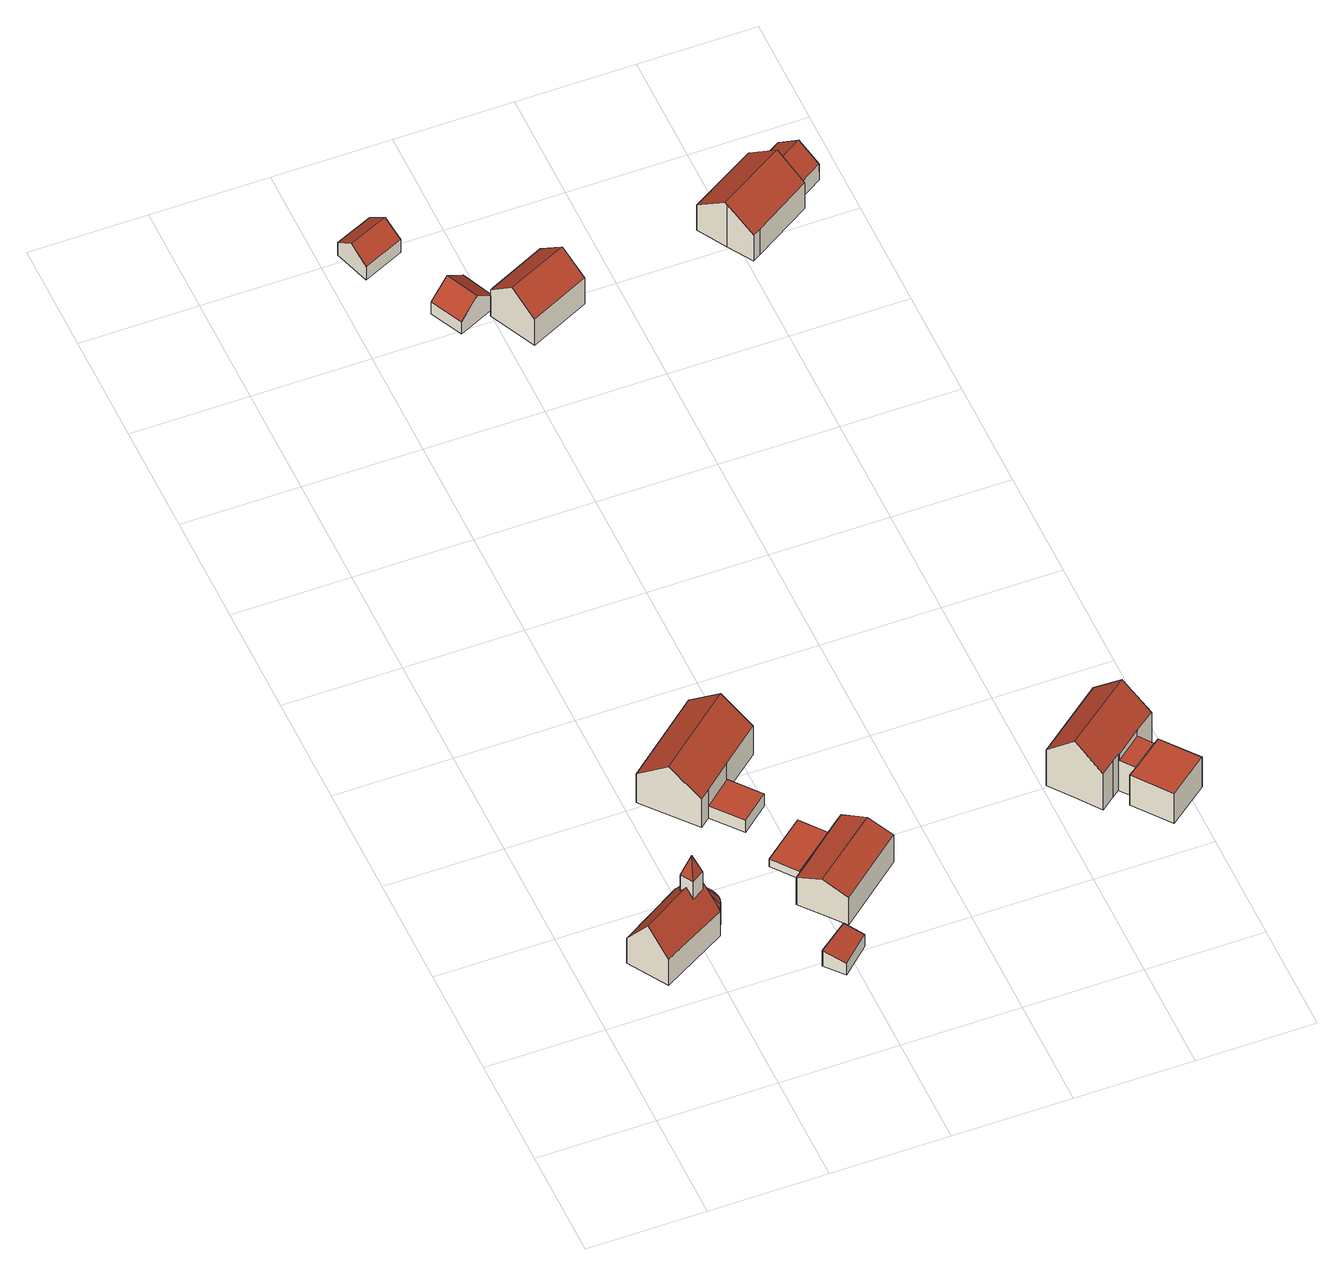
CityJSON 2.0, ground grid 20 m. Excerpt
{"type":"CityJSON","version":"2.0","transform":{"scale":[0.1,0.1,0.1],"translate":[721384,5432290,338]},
"CityObjects":{
"building1":{"type":"Building","attributes":{"name":"St. Michael","Gemeindeschluessel":"09375199","HoeheDach":"377.830","HoeheGrund":"360.630","Methode":"2000","NiedrigsteTraufeDesGebaeudes":"365.189","Geometrietyp2DReferenz":"3000","measuredHeight":17.2,"function":"31001_3041","roofType":"3100"},"address":[{"Country":"Germany","Locality":"Sinzing","ThoroughfareName":"St.-Michaels-Weg 4"}],"geometry":[{"type":"Solid","lod":"2","boundaries":[[[[0,1,2,3]],[[4,5,6,7]],[[8,9,10,11]],[[5,4,12,13]],[[14,15,16,17,18]],[[13,12,19,20]],[[21,22,3,2,23]],[[24,25,20,19]],[[26,27,28,29,30,31]],[[23,2,1,32,33,16]],[[25,24,34,35,36,37,38]],[[30,39,40,31]],[[41,42,43,44,8,11,29,28,45]],[[22,21,46,47]],[[48,17,42,41,49]],[[26,50,51,52,27]],[[53,54,55,33,32]],[[56,6,5,13,16]],[[43,42,17,16,57,37,36]],[[53,32,1,0]],[[41,45,58,49]],[[59,14,18,60]],[[56,61,62,7,6]],[[57,38,37]],[[31,44,43,36,35,50,26]],[[15,14,59,47,46]],[[10,39,30,29,11]],[[40,63,9]],[[61,56,16,33,55]],[[52,58,45,28,27]],[[63,40,39]],[[9,63,10]],[[48,60,18,17]],[[10,63,39]],[[40,9,8,44,31]],[[51,50,35,34]],[[20,25,38,57,16,13]],[[62,61,55,54]],[[15,46,21,23,16]],[[22,47,59,60,48,49,58,52,51,34,24,19,12,4,7,62,54,53,0,3]]]],"semantics":{"surfaces":[{"type":"WallSurface","Flaeche":"3.360","Z_MAX":"4.648","Z_MAX_ASL":"365.278","Z_MIN":"-0.000","Z_MIN_ASL":"360.630"},{"type":"WallSurface","Flaeche":"3.223","Z_MAX":"4.632","Z_MAX_ASL":"365.262","Z_MIN":"-0.000","Z_MIN_ASL":"360.630"},{"type":"WallSurface","Flaeche":"9.998","Z_MAX":"13.200","Z_MAX_ASL":"373.830","Z_MIN":"9.149","Z_MIN_ASL":"369.779"},{"type":"WallSurface","Flaeche":"3.248","Z_MAX":"4.740","Z_MAX_ASL":"365.370","Z_MIN":"-0.000","Z_MIN_ASL":"360.630"},{"type":"RoofSurface","Dachneigung":"35.927","Dachorientierung":"135.572","Flaeche":"4.645","Z_MAX":"9.109","Z_MAX_ASL":"369.739","Z_MIN":"4.573","Z_MIN_ASL":"365.203"},{"type":"WallSurface","Flaeche":"3.269","Z_MAX":"4.727","Z_MAX_ASL":"365.357","Z_MIN":"-0.000","Z_MIN_ASL":"360.630"},{"type":"WallSurface","Flaeche":"3.370","Z_MAX":"4.733","Z_MAX_ASL":"365.363","Z_MIN":"-0.000","Z_MIN_ASL":"360.630"},{"type":"WallSurface","Flaeche":"3.237","Z_MAX":"4.642","Z_MAX_ASL":"365.272","Z_MIN":"-0.000","Z_MIN_ASL":"360.630"},{"type":"RoofSurface","Dachneigung":"36.389","Dachorientierung":"330.995","Flaeche":"78.490","Z_MAX":"11.020","Z_MAX_ASL":"371.650","Z_MIN":"5.491","Z_MIN_ASL":"366.121"},{"type":"RoofSurface","Dachneigung":"35.756","Dachorientierung":"75.464","Flaeche":"4.777","Z_MAX":"9.109","Z_MAX_ASL":"369.739","Z_MIN":"4.559","Z_MIN_ASL":"365.189"},{"type":"WallSurface","Flaeche":"3.519","Z_MAX":"6.769","Z_MAX_ASL":"367.399","Z_MIN":"-0.000","Z_MIN_ASL":"360.630"},{"type":"WallSurface","Flaeche":"9.178","Z_MAX":"13.200","Z_MAX_ASL":"373.830","Z_MIN":"9.480","Z_MIN_ASL":"370.110"},{"type":"RoofSurface","Dachneigung":"36.383","Dachorientierung":"150.984","Flaeche":"80.828","Z_MAX":"11.020","Z_MAX_ASL":"371.650","Z_MIN":"5.360","Z_MIN_ASL":"365.990"},{"type":"WallSurface","Flaeche":"3.365","Z_MAX":"4.619","Z_MAX_ASL":"365.249","Z_MIN":"-0.000","Z_MIN_ASL":"360.630"},{"type":"WallSurface","Flaeche":"4.297","Z_MAX":"6.355","Z_MAX_ASL":"366.985","Z_MIN":"-0.000","Z_MIN_ASL":"360.630"},{"type":"WallSurface","Flaeche":"68.902","Z_MAX":"5.496","Z_MAX_ASL":"366.126","Z_MIN":"-0.000","Z_MIN_ASL":"360.630"},{"type":"WallSurface","Flaeche":"3.243","Z_MAX":"4.708","Z_MAX_ASL":"365.338","Z_MIN":"-0.000","Z_MIN_ASL":"360.630"},{"type":"RoofSurface","Dachneigung":"35.852","Dachorientierung":"16.722","Flaeche":"4.686","Z_MAX":"9.109","Z_MAX_ASL":"369.739","Z_MIN":"4.590","Z_MIN_ASL":"365.220"},{"type":"WallSurface","Flaeche":"12.337","Z_MAX":"11.020","Z_MAX_ASL":"371.650","Z_MIN":"4.700","Z_MIN_ASL":"365.330"},{"type":"WallSurface","Flaeche":"3.318","Z_MAX":"4.674","Z_MAX_ASL":"365.304","Z_MIN":"-0.000","Z_MIN_ASL":"360.630"},{"type":"WallSurface","Flaeche":"71.738","Z_MAX":"5.825","Z_MAX_ASL":"366.455","Z_MIN":"-0.000","Z_MIN_ASL":"360.630"},{"type":"WallSurface","Flaeche":"3.329","Z_MAX":"4.641","Z_MAX_ASL":"365.271","Z_MIN":"-0.000","Z_MIN_ASL":"360.630"},{"type":"WallSurface","Flaeche":"3.273","Z_MAX":"4.740","Z_MAX_ASL":"365.370","Z_MIN":"-0.000","Z_MIN_ASL":"360.630"},{"type":"RoofSurface","Dachneigung":"36.725","Dachorientierung":"330.985","Flaeche":"0.206","Z_MAX":"8.913","Z_MAX_ASL":"369.543","Z_MIN":"4.714","Z_MIN_ASL":"365.344"},{"type":"RoofSurface","Dachneigung":"36.385","Dachorientierung":"330.811","Flaeche":"4.471","Z_MAX":"11.020","Z_MAX_ASL":"371.650","Z_MIN":"5.496","Z_MIN_ASL":"366.126"},{"type":"WallSurface","Flaeche":"3.383","Z_MAX":"4.759","Z_MAX_ASL":"365.389","Z_MIN":"-0.000","Z_MIN_ASL":"360.630"},{"type":"WallSurface","Flaeche":"7.636","Z_MAX":"13.200","Z_MAX_ASL":"373.830","Z_MIN":"9.149","Z_MIN_ASL":"369.779"},{"type":"RoofSurface","Dachneigung":"17.146","Dachorientierung":"60.840","Flaeche":"5.255","Z_MAX":"17.200","Z_MAX_ASL":"377.830","Z_MIN":"13.200","Z_MIN_ASL":"373.830"},{"type":"RoofSurface","Dachneigung":"35.724","Dachorientierung":"46.242","Flaeche":"4.789","Z_MAX":"9.109","Z_MAX_ASL":"369.739","Z_MIN":"4.559","Z_MIN_ASL":"365.189"},{"type":"WallSurface","Flaeche":"65.872","Z_MAX":"11.020","Z_MAX_ASL":"371.650","Z_MIN":"-0.000","Z_MIN_ASL":"360.630"},{"type":"RoofSurface","Dachneigung":"17.425","Dachorientierung":"330.985","Flaeche":"5.174","Z_MAX":"17.200","Z_MAX_ASL":"377.830","Z_MIN":"13.200","Z_MIN_ASL":"373.830"},{"type":"RoofSurface","Dachneigung":"17.425","Dachorientierung":"150.985","Flaeche":"5.174","Z_MAX":"17.200","Z_MAX_ASL":"377.830","Z_MIN":"13.200","Z_MIN_ASL":"373.830"},{"type":"WallSurface","Flaeche":"3.367","Z_MAX":"4.712","Z_MAX_ASL":"365.342","Z_MIN":"-0.000","Z_MIN_ASL":"360.630"},{"type":"RoofSurface","Dachneigung":"17.146","Dachorientierung":"240.840","Flaeche":"5.255","Z_MAX":"17.200","Z_MAX_ASL":"377.830","Z_MIN":"13.200","Z_MIN_ASL":"373.830"},{"type":"WallSurface","Flaeche":"7.637","Z_MAX":"13.200","Z_MAX_ASL":"373.830","Z_MIN":"9.150","Z_MIN_ASL":"369.780"},{"type":"WallSurface","Flaeche":"5.675","Z_MAX":"6.753","Z_MAX_ASL":"367.383","Z_MIN":"-0.000","Z_MIN_ASL":"360.630"},{"type":"RoofSurface","Dachneigung":"35.893","Dachorientierung":"346.345","Flaeche":"4.652","Z_MAX":"9.109","Z_MAX_ASL":"369.739","Z_MIN":"4.579","Z_MIN_ASL":"365.209"},{"type":"WallSurface","Flaeche":"3.239","Z_MAX":"4.600","Z_MAX_ASL":"365.230","Z_MIN":"-0.000","Z_MIN_ASL":"360.630"},{"type":"RoofSurface","Dachneigung":"35.922","Dachorientierung":"105.115","Flaeche":"4.683","Z_MAX":"9.109","Z_MAX_ASL":"369.739","Z_MIN":"4.591","Z_MIN_ASL":"365.221"},{"type":"GroundSurface","Flaeche":"120.145","Z_MAX":"-0.000","Z_MAX_ASL":"360.630","Z_MIN":"-0.000","Z_MIN_ASL":"360.630"}],"values":[[0,1,2,3,4,5,6,7,8,9,10,11,12,13,14,15,16,17,18,19,20,21,22,23,24,25,26,27,28,29,30,31,32,33,34,35,36,37,38,39]]}}]},
"building2":{"type":"Building","attributes":{"Gemeindeschluessel":"09375199","HoeheDach":"361.338","HoeheGrund":"357.780","Methode":"1000","NiedrigsteTraufeDesGebaeudes":"360.381","Geometrietyp2DReferenz":"3000","measuredHeight":3.56,"function":"31001_2000","roofType":"2100"},"geometry":[{"type":"Solid","lod":"2","boundaries":[[[[64,65,66,67]],[[68,69,70,71]],[[65,68,71,66]],[[67,66,71,70]],[[69,64,67,70]],[[64,69,68,65]]]],"semantics":{"surfaces":[{"type":"WallSurface","Flaeche":"16.935","Z_MAX":"2.749","Z_MAX_ASL":"360.529","Z_MIN":"0.000","Z_MIN_ASL":"357.780"},{"type":"WallSurface","Flaeche":"22.879","Z_MAX":"3.558","Z_MAX_ASL":"361.338","Z_MIN":"0.000","Z_MIN_ASL":"357.780"},{"type":"WallSurface","Flaeche":"10.894","Z_MAX":"3.558","Z_MAX_ASL":"361.338","Z_MIN":"0.000","Z_MIN_ASL":"357.780"},{"type":"RoofSurface","Dachneigung":"76.803","Dachorientierung":"142.465","Flaeche":"24.693","Z_MAX":"3.558","Z_MAX_ASL":"361.338","Z_MIN":"2.601","Z_MIN_ASL":"360.381"},{"type":"WallSurface","Flaeche":"12.600","Z_MAX":"3.558","Z_MAX_ASL":"361.338","Z_MIN":"0.000","Z_MIN_ASL":"357.780"},{"type":"GroundSurface","Flaeche":"24.041","Z_MAX":"0.000","Z_MAX_ASL":"357.780","Z_MIN":"0.000","Z_MIN_ASL":"357.780"}],"values":[[0,1,2,3,4,5]]}}]},
"building3":{"type":"Building","attributes":{"Gemeindeschluessel":"09375199","HoeheDach":"363.860","HoeheGrund":"353.080","Methode":"2000","NiedrigsteTraufeDesGebaeudes":"359.441","Geometrietyp2DReferenz":"3000","measuredHeight":10.78,"function":"31001_1000","roofType":"3100"},"address":[{"Country":"Germany","Locality":"Sinzing","ThoroughfareName":"Prüfeninger Höhe 3"}],"geometry":[{"type":"Solid","lod":"2","boundaries":[[[[72,73,74,75]],[[76,77,78,79]],[[80,81,82,83]],[[84,79,78,85]],[[75,74,76,79,84]],[[83,82,73,72]],[[85,78,77,81,80]],[[74,73,82,81,77,76]],[[85,80,83,72,75,84]]]],"semantics":{"surfaces":[{"type":"WallSurface","Flaeche":"13.519","Z_MAX":"6.368","Z_MAX_ASL":"359.448","Z_MIN":"0.000","Z_MIN_ASL":"353.080"},{"type":"RoofSurface","Dachneigung":"51.768","Dachorientierung":"322.508","Flaeche":"120.133","Z_MAX":"10.780","Z_MAX_ASL":"363.860","Z_MIN":"6.389","Z_MIN_ASL":"359.469"},{"type":"WallSurface","Flaeche":"55.217","Z_MAX":"6.425","Z_MAX_ASL":"359.505","Z_MIN":"0.000","Z_MIN_ASL":"353.080"},{"type":"WallSurface","Flaeche":"108.230","Z_MAX":"6.389","Z_MAX_ASL":"359.469","Z_MIN":"0.000","Z_MIN_ASL":"353.080"},{"type":"WallSurface","Flaeche":"95.919","Z_MAX":"10.780","Z_MAX_ASL":"363.860","Z_MIN":"0.000","Z_MIN_ASL":"353.080"},{"type":"WallSurface","Flaeche":"39.375","Z_MAX":"6.390","Z_MAX_ASL":"359.470","Z_MIN":"0.000","Z_MIN_ASL":"353.080"},{"type":"WallSurface","Flaeche":"95.393","Z_MAX":"10.780","Z_MAX_ASL":"363.860","Z_MIN":"0.000","Z_MIN_ASL":"353.080"},{"type":"RoofSurface","Dachneigung":"51.768","Dachorientierung":"142.508","Flaeche":"119.980","Z_MAX":"10.780","Z_MAX_ASL":"363.860","Z_MIN":"6.361","Z_MIN_ASL":"359.441"},{"type":"GroundSurface","Flaeche":"188.611","Z_MAX":"0.000","Z_MAX_ASL":"353.080","Z_MIN":"0.000","Z_MIN_ASL":"353.080"}],"values":[[0,1,2,3,4,5,6,7,8]]}}]},
"building4":{"type":"Building","attributes":{"Gemeindeschluessel":"09375199","HoeheDach":"355.944","HoeheGrund":"353.210","Methode":"1000","NiedrigsteTraufeDesGebaeudes":"355.944","Geometrietyp2DReferenz":"3000","measuredHeight":2.73,"function":"31001_2000","roofType":"1000"},"geometry":[{"type":"Solid","lod":"2","boundaries":[[[[86,87,88,89]],[[90,91,88,87]],[[89,88,91,92]],[[92,91,90,93]],[[86,89,92,93]],[[93,90,87,86]]]],"semantics":{"surfaces":[{"type":"WallSurface","Flaeche":"16.877","Z_MAX":"2.734","Z_MAX_ASL":"355.944","Z_MIN":"0.000","Z_MIN_ASL":"353.210"},{"type":"RoofSurface","Dachneigung":"90.000","Dachorientierung":"-1.000","Flaeche":"39.490","Z_MAX":"2.734","Z_MAX_ASL":"355.944","Z_MIN":"2.734","Z_MIN_ASL":"355.944"},{"type":"WallSurface","Flaeche":"17.494","Z_MAX":"2.734","Z_MAX_ASL":"355.944","Z_MIN":"0.000","Z_MIN_ASL":"353.210"},{"type":"WallSurface","Flaeche":"16.856","Z_MAX":"2.734","Z_MAX_ASL":"355.944","Z_MIN":"0.000","Z_MIN_ASL":"353.210"},{"type":"GroundSurface","Flaeche":"39.490","Z_MAX":"0.000","Z_MAX_ASL":"353.210","Z_MIN":"0.000","Z_MIN_ASL":"353.210"},{"type":"WallSurface","Flaeche":"17.511","Z_MAX":"2.734","Z_MAX_ASL":"355.944","Z_MIN":"0.000","Z_MIN_ASL":"353.210"}],"values":[[0,1,2,3,4,5]]}}]},
"building5":{"type":"Building","attributes":{"Gemeindeschluessel":"09375199","HoeheDach":"356.529","HoeheGrund":"354.827","Methode":"1000","NiedrigsteTraufeDesGebaeudes":"356.529","Geometrietyp2DReferenz":"3000","measuredHeight":1.7,"function":"31001_2463","roofType":"1000","storeysAboveGround":1},"geometry":[{"type":"Solid","lod":"2","boundaries":[[[[94,95,96,97]],[[98,97,96,99]],[[100,94,97,98]],[[98,99,101,100]],[[99,96,95,101]],[[101,95,94,100]]]],"semantics":{"surfaces":[{"type":"RoofSurface","Dachneigung":"90.000","Dachorientierung":"-1.000","Flaeche":"47.219","Z_MAX":"1.702","Z_MAX_ASL":"356.529","Z_MIN":"1.702","Z_MIN_ASL":"356.529"},{"type":"WallSurface","Flaeche":"15.348","Z_MAX":"1.702","Z_MAX_ASL":"356.529","Z_MIN":"0.000","Z_MIN_ASL":"354.827"},{"type":"WallSurface","Flaeche":"8.929","Z_MAX":"1.702","Z_MAX_ASL":"356.529","Z_MIN":"0.000","Z_MIN_ASL":"354.827"},{"type":"GroundSurface","Flaeche":"47.219","Z_MAX":"0.000","Z_MAX_ASL":"354.827","Z_MIN":"0.000","Z_MIN_ASL":"354.827"},{"type":"WallSurface","Flaeche":"8.923","Z_MAX":"1.702","Z_MAX_ASL":"356.529","Z_MIN":"0.000","Z_MIN_ASL":"354.827"},{"type":"WallSurface","Flaeche":"15.314","Z_MAX":"1.702","Z_MAX_ASL":"356.529","Z_MIN":"0.000","Z_MIN_ASL":"354.827"}],"values":[[0,1,2,3,4,5]]}}]},
"building6":{"type":"Building","attributes":{"Gemeindeschluessel":"09375199","HoeheDach":"356.500","HoeheGrund":"354.830","Methode":"2000","NiedrigsteTraufeDesGebaeudes":"356.500","Geometrietyp2DReferenz":"3000","measuredHeight":1.67,"function":"51009_1610","roofType":"1000"},"geometry":[{"type":"Solid","lod":"2","boundaries":[[[[102,103,104,105]],[[106,107,94,100]],[[105,104,107,106]],[[100,101,102,105,106]],[[107,104,103,95,94]],[[101,95,103,102]],[[100,94,95,101]]]],"semantics":{"surfaces":[{"type":"WallSurface","Flaeche":"10.026","Z_MAX":"1.670","Z_MAX_ASL":"356.500","Z_MIN":"0.000","Z_MIN_ASL":"354.830"},{"type":"WallSurface","Flaeche":"2.506","Z_MAX":"1.670","Z_MAX_ASL":"356.500","Z_MIN":"0.000","Z_MIN_ASL":"354.830"},{"type":"WallSurface","Flaeche":"5.029","Z_MAX":"1.670","Z_MAX_ASL":"356.500","Z_MIN":"0.000","Z_MIN_ASL":"354.830"},{"type":"GroundSurface","Flaeche":"13.501","Z_MAX":"0.000","Z_MAX_ASL":"354.830","Z_MIN":"0.000","Z_MIN_ASL":"354.830"},{"type":"RoofSurface","Dachneigung":"90.000","Dachorientierung":"-1.000","Flaeche":"13.501","Z_MAX":"1.670","Z_MAX_ASL":"356.500","Z_MIN":"1.670","Z_MIN_ASL":"356.500"},{"type":"WallSurface","Flaeche":"2.515","Z_MAX":"1.670","Z_MAX_ASL":"356.500","Z_MIN":"0.000","Z_MIN_ASL":"354.830"},{"type":"WallSurface","Flaeche":"15.019","Z_MAX":"1.670","Z_MAX_ASL":"356.500","Z_MIN":"0.000","Z_MIN_ASL":"354.830"}],"values":[[0,1,2,3,4,5,6]]}}]},
"building7":{"type":"Building","attributes":{"Gemeindeschluessel":"09375199","HoeheDach":"361.569","HoeheGrund":"353.660","Methode":"1000","NiedrigsteTraufeDesGebaeudes":"359.775","Geometrietyp2DReferenz":"3000","measuredHeight":7.91,"function":"31001_1000","roofType":"3100","storeysAboveGround":2},"address":[{"Country":"Germany","Locality":"Sinzing","ThoroughfareName":"Prüfeninger Höhe 1"}],"geometry":[{"type":"Solid","lod":"2","boundaries":[[[[108,109,110,111]],[[111,110,112,113]],[[114,115,109,108]],[[116,117,112,110,109,115,118]],[[119,118,115,114]],[[120,121,122,116,118,119]],[[122,123,117,116]],[[124,123,122,121]],[[117,123,124,125,113,112]],[[121,120,119,114,108,111,113,125,124]]]],"semantics":{"surfaces":[{"type":"WallSurface","Flaeche":"36.683","Z_MAX":"6.117","Z_MAX_ASL":"359.777","Z_MIN":"0.000","Z_MIN_ASL":"353.660"},{"type":"WallSurface","Flaeche":"9.181","Z_MAX":"6.117","Z_MAX_ASL":"359.777","Z_MIN":"0.000","Z_MIN_ASL":"353.660"},{"type":"WallSurface","Flaeche":"18.436","Z_MAX":"6.118","Z_MAX_ASL":"359.778","Z_MIN":"0.000","Z_MIN_ASL":"353.660"},{"type":"RoofSurface","Dachneigung":"68.243","Dachorientierung":"320.629","Flaeche":"70.102","Z_MAX":"7.909","Z_MAX_ASL":"361.569","Z_MIN":"6.115","Z_MIN_ASL":"359.775"},{"type":"WallSurface","Flaeche":"24.382","Z_MAX":"6.118","Z_MAX_ASL":"359.778","Z_MIN":"0.000","Z_MIN_ASL":"353.660"},{"type":"WallSurface","Flaeche":"62.972","Z_MAX":"7.909","Z_MAX_ASL":"361.569","Z_MIN":"0.000","Z_MIN_ASL":"353.660"},{"type":"RoofSurface","Dachneigung":"68.243","Dachorientierung":"140.630","Flaeche":"70.094","Z_MAX":"7.909","Z_MAX_ASL":"361.569","Z_MIN":"6.117","Z_MIN_ASL":"359.777"},{"type":"WallSurface","Flaeche":"88.692","Z_MAX":"6.117","Z_MAX_ASL":"359.777","Z_MIN":"0.000","Z_MIN_ASL":"353.660"},{"type":"WallSurface","Flaeche":"62.976","Z_MAX":"7.909","Z_MAX_ASL":"361.569","Z_MIN":"0.000","Z_MIN_ASL":"353.660"},{"type":"GroundSurface","Flaeche":"130.209","Z_MAX":"0.000","Z_MAX_ASL":"353.660","Z_MIN":"0.000","Z_MIN_ASL":"353.660"}],"values":[[0,1,2,3,4,5,6,7,8,9]]}}]},
"building8":{"type":"Building","attributes":{"Gemeindeschluessel":"09375199","HoeheDach":"348.270","HoeheGrund":"342.850","Methode":"1000","NiedrigsteTraufeDesGebaeudes":"345.774","Geometrietyp2DReferenz":"3000","measuredHeight":5.42,"function":"31001_2000","roofType":"3100"},"geometry":[{"type":"Solid","lod":"2","boundaries":[[[[126,127,128,129,130]],[[131,126,130,132]],[[133,134,131,132,135]],[[131,134,127,126]],[[132,130,129,135]],[[134,133,128,127]],[[133,135,129,128]]]],"semantics":{"surfaces":[{"type":"WallSurface","Flaeche":"27.087","Z_MAX":"5.420","Z_MAX_ASL":"348.270","Z_MIN":"0.000","Z_MIN_ASL":"342.850"},{"type":"RoofSurface","Dachneigung":"52.452","Dachorientierung":"155.828","Flaeche":"30.780","Z_MAX":"5.420","Z_MAX_ASL":"348.270","Z_MIN":"2.927","Z_MIN_ASL":"345.777"},{"type":"WallSurface","Flaeche":"27.257","Z_MAX":"5.420","Z_MAX_ASL":"348.270","Z_MIN":"0.000","Z_MIN_ASL":"342.850"},{"type":"WallSurface","Flaeche":"22.596","Z_MAX":"2.927","Z_MAX_ASL":"345.777","Z_MIN":"0.000","Z_MIN_ASL":"342.850"},{"type":"RoofSurface","Dachneigung":"52.458","Dachorientierung":"335.828","Flaeche":"29.161","Z_MAX":"5.420","Z_MAX_ASL":"348.270","Z_MIN":"2.924","Z_MIN_ASL":"345.774"},{"type":"GroundSurface","Flaeche":"47.526","Z_MAX":"0.000","Z_MAX_ASL":"342.850","Z_MIN":"0.000","Z_MIN_ASL":"342.850"},{"type":"WallSurface","Flaeche":"20.323","Z_MAX":"2.934","Z_MAX_ASL":"345.784","Z_MIN":"0.000","Z_MIN_ASL":"342.850"}],"values":[[0,1,2,3,4,5,6]]}}]},
"building9":{"type":"Building","attributes":{"Gemeindeschluessel":"09375199","HoeheDach":"348.340","HoeheGrund":"342.690","Methode":"2000","NiedrigsteTraufeDesGebaeudes":"345.436","Geometrietyp2DReferenz":"3000","measuredHeight":5.65,"function":"31001_2000","roofType":"3100"},"geometry":[{"type":"Solid","lod":"2","boundaries":[[[[136,137,138,139]],[[140,141,137,136]],[[142,143,144,145]],[[143,138,137,141,144]],[[146,142,145,147]],[[147,145,144,141,140]],[[147,140,136,139,146]],[[139,138,143,142,146]]]],"semantics":{"surfaces":[{"type":"WallSurface","Flaeche":"2.175","Z_MAX":"3.320","Z_MAX_ASL":"346.010","Z_MIN":"0.000","Z_MIN_ASL":"342.690"},{"type":"WallSurface","Flaeche":"17.229","Z_MAX":"2.750","Z_MAX_ASL":"345.440","Z_MIN":"0.000","Z_MIN_ASL":"342.690"},{"type":"RoofSurface","Dachneigung":"51.529","Dachorientierung":"244.613","Flaeche":"28.925","Z_MAX":"5.650","Z_MAX_ASL":"348.340","Z_MIN":"2.746","Z_MIN_ASL":"345.436"},{"type":"RoofSurface","Dachneigung":"51.527","Dachorientierung":"64.607","Flaeche":"29.111","Z_MAX":"5.650","Z_MAX_ASL":"348.340","Z_MIN":"2.750","Z_MIN_ASL":"345.440"},{"type":"WallSurface","Flaeche":"17.061","Z_MAX":"2.761","Z_MAX_ASL":"345.451","Z_MIN":"0.000","Z_MIN_ASL":"342.690"},{"type":"WallSurface","Flaeche":"30.670","Z_MAX":"5.650","Z_MAX_ASL":"348.340","Z_MIN":"0.000","Z_MIN_ASL":"342.690"},{"type":"GroundSurface","Flaeche":"45.437","Z_MAX":"0.000","Z_MAX_ASL":"342.690","Z_MIN":"0.000","Z_MIN_ASL":"342.690"},{"type":"WallSurface","Flaeche":"28.444","Z_MAX":"5.650","Z_MAX_ASL":"348.340","Z_MIN":"0.000","Z_MIN_ASL":"342.690"}],"values":[[0,1,2,3,4,5,6,7]]}}]},
"building10":{"type":"Building","attributes":{"Gemeindeschluessel":"09375199","HoeheDach":"351.113","HoeheGrund":"341.350","Methode":"1000","NiedrigsteTraufeDesGebaeudes":"347.333","Geometrietyp2DReferenz":"3000","measuredHeight":9.76,"function":"31001_1000","roofType":"3100"},"address":[{"Country":"Germany","Locality":"Sinzing","ThoroughfareName":"Akazienweg 5"}],"geometry":[{"type":"Solid","lod":"2","boundaries":[[[[148,149,150,151,152]],[[152,151,153,154]],[[155,156,149,148]],[[148,152,154,157,155]],[[153,151,150,158]],[[158,150,149,156,159]],[[154,153,158,159,157]],[[157,159,156,155]]]],"semantics":{"surfaces":[{"type":"WallSurface","Flaeche":"70.854","Z_MAX":"9.763","Z_MAX_ASL":"351.113","Z_MIN":"-0.000","Z_MIN_ASL":"341.350"},{"type":"WallSurface","Flaeche":"67.482","Z_MAX":"5.993","Z_MAX_ASL":"347.343","Z_MIN":"-0.000","Z_MIN_ASL":"341.350"},{"type":"WallSurface","Flaeche":"63.350","Z_MAX":"5.989","Z_MAX_ASL":"347.339","Z_MIN":"-0.000","Z_MIN_ASL":"341.350"},{"type":"GroundSurface","Flaeche":"101.555","Z_MAX":"-0.000","Z_MAX_ASL":"341.350","Z_MIN":"-0.000","Z_MIN_ASL":"341.350"},{"type":"RoofSurface","Dachneigung":"50.001","Dachorientierung":"156.749","Flaeche":"66.241","Z_MAX":"9.763","Z_MAX_ASL":"351.113","Z_MIN":"5.983","Z_MIN_ASL":"347.333"},{"type":"RoofSurface","Dachneigung":"50.001","Dachorientierung":"336.748","Flaeche":"66.328","Z_MAX":"9.763","Z_MAX_ASL":"351.113","Z_MIN":"5.986","Z_MIN_ASL":"347.336"},{"type":"WallSurface","Flaeche":"70.925","Z_MAX":"9.763","Z_MAX_ASL":"351.113","Z_MIN":"-0.000","Z_MIN_ASL":"341.350"},{"type":"WallSurface","Flaeche":"4.293","Z_MAX":"5.989","Z_MAX_ASL":"347.339","Z_MIN":"-0.000","Z_MIN_ASL":"341.350"}],"values":[[0,1,2,3,4,5,6,7]]}}]},
"building11":{"type":"Building","attributes":{"Gemeindeschluessel":"09375199","HoeheDach":"361.080","HoeheGrund":"348.506","Methode":"2000","NiedrigsteTraufeDesGebaeudes":"355.340","Geometrietyp2DReferenz":"3000","measuredHeight":12.57,"function":"31001_1000","roofType":"3100","storeysAboveGround":3},"address":[{"Country":"Germany","Locality":"Sinzing","ThoroughfareName":"Prüfeninger Höhe 2"}],"geometry":[{"type":"Solid","lod":"2","boundaries":[[[[160,161,162,163]],[[164,165,166,167]],[[168,167,166,169,170,171]],[[168,171,161,160]],[[172,173,174,175,176]],[[177,163,162,178,179,180]],[[180,179,181,182]],[[176,183,184,178,162,161,171,170,172]],[[176,175,185,183]],[[173,172,170,169]],[[178,184,181,179]],[[166,165,173,169]],[[185,182,181,184,183]],[[174,173,165,164]],[[174,164,167,168,160,163,177,180,182,185,175]]]],"semantics":{"surfaces":[{"type":"WallSurface","Flaeche":"23.122","Z_MAX":"8.125","Z_MAX_ASL":"356.631","Z_MIN":"0.000","Z_MIN_ASL":"348.506"},{"type":"WallSurface","Flaeche":"39.481","Z_MAX":"6.834","Z_MAX_ASL":"355.340","Z_MIN":"0.000","Z_MIN_ASL":"348.506"},{"type":"WallSurface","Flaeche":"20.584","Z_MAX":"8.071","Z_MAX_ASL":"356.577","Z_MIN":"0.000","Z_MIN_ASL":"348.506"},{"type":"WallSurface","Flaeche":"13.631","Z_MAX":"8.087","Z_MAX_ASL":"356.593","Z_MIN":"0.000","Z_MIN_ASL":"348.506"},{"type":"WallSurface","Flaeche":"33.578","Z_MAX":"8.000","Z_MAX_ASL":"356.506","Z_MIN":"0.000","Z_MIN_ASL":"348.506"},{"type":"WallSurface","Flaeche":"102.714","Z_MAX":"12.574","Z_MAX_ASL":"361.080","Z_MIN":"0.000","Z_MIN_ASL":"348.506"},{"type":"WallSurface","Flaeche":"116.824","Z_MAX":"8.039","Z_MAX_ASL":"356.545","Z_MIN":"0.000","Z_MIN_ASL":"348.506"},{"type":"RoofSurface","Dachneigung":"47.910","Dachorientierung":"142.035","Flaeche":"98.603","Z_MAX":"12.574","Z_MAX_ASL":"361.080","Z_MIN":"7.974","Z_MIN_ASL":"356.480"},{"type":"WallSurface","Flaeche":"51.839","Z_MAX":"12.539","Z_MAX_ASL":"361.045","Z_MIN":"0.000","Z_MIN_ASL":"348.506"},{"type":"WallSurface","Flaeche":"6.724","Z_MAX":"8.000","Z_MAX_ASL":"356.506","Z_MIN":"6.834","Z_MIN_ASL":"355.340"},{"type":"RoofSurface","Dachneigung":"47.911","Dachorientierung":"322.033","Flaeche":"98.329","Z_MAX":"12.574","Z_MAX_ASL":"361.080","Z_MIN":"8.039","Z_MIN_ASL":"356.545"},{"type":"RoofSurface","Dachneigung":"90.000","Dachorientierung":"-1.000","Flaeche":"16.999","Z_MAX":"6.834","Z_MAX_ASL":"355.340","Z_MIN":"6.834","Z_MIN_ASL":"355.340"},{"type":"WallSurface","Flaeche":"52.235","Z_MAX":"12.574","Z_MAX_ASL":"361.080","Z_MIN":"0.000","Z_MIN_ASL":"348.506"},{"type":"WallSurface","Flaeche":"20.291","Z_MAX":"6.834","Z_MAX_ASL":"355.340","Z_MIN":"0.000","Z_MIN_ASL":"348.506"},{"type":"GroundSurface","Flaeche":"163.137","Z_MAX":"0.000","Z_MAX_ASL":"348.506","Z_MIN":"0.000","Z_MIN_ASL":"348.506"}],"values":[[0,1,2,3,4,5,6,7,8,9,10,11,12,13,14]]}}]},
"building12":{"type":"Building","attributes":{"Gemeindeschluessel":"09375199","HoeheDach":"355.228","HoeheGrund":"348.510","Methode":"1000","NiedrigsteTraufeDesGebaeudes":"355.228","Geometrietyp2DReferenz":"3000","measuredHeight":6.72,"function":"31001_2000","roofType":"1000","storeysAboveGround":2},"geometry":[{"type":"Solid","lod":"2","boundaries":[[[[186,167,164,187,188,189]],[[187,190,191,188]],[[167,192,193,164]],[[188,191,194,189]],[[189,194,195,186]],[[164,193,190,187]],[[194,191,190,193,192,195]],[[186,195,192,167]]]],"semantics":{"surfaces":[{"type":"GroundSurface","Flaeche":"65.481","Z_MAX":"0.000","Z_MAX_ASL":"348.510","Z_MIN":"0.000","Z_MIN_ASL":"348.510"},{"type":"WallSurface","Flaeche":"51.196","Z_MAX":"6.718","Z_MAX_ASL":"355.228","Z_MIN":"0.000","Z_MIN_ASL":"348.510"},{"type":"WallSurface","Flaeche":"38.813","Z_MAX":"6.718","Z_MAX_ASL":"355.228","Z_MIN":"0.000","Z_MIN_ASL":"348.510"},{"type":"WallSurface","Flaeche":"57.791","Z_MAX":"6.718","Z_MAX_ASL":"355.228","Z_MIN":"0.000","Z_MIN_ASL":"348.510"},{"type":"WallSurface","Flaeche":"51.279","Z_MAX":"6.718","Z_MAX_ASL":"355.228","Z_MIN":"0.000","Z_MIN_ASL":"348.510"},{"type":"WallSurface","Flaeche":"7.570","Z_MAX":"6.718","Z_MAX_ASL":"355.228","Z_MIN":"0.000","Z_MIN_ASL":"348.510"},{"type":"RoofSurface","Dachneigung":"90.000","Dachorientierung":"-1.000","Flaeche":"65.481","Z_MAX":"6.718","Z_MAX_ASL":"355.228","Z_MIN":"6.718","Z_MIN_ASL":"355.228"},{"type":"WallSurface","Flaeche":"11.183","Z_MAX":"6.718","Z_MAX_ASL":"355.228","Z_MIN":"0.000","Z_MIN_ASL":"348.510"}],"values":[[0,1,2,3,4,5,6,7]]}}]},
"building13":{"type":"Building","attributes":{"Gemeindeschluessel":"09375199","HoeheDach":"348.760","HoeheGrund":"339.010","Methode":"2000","NiedrigsteTraufeDesGebaeudes":"344.671","Geometrietyp2DReferenz":"3000","measuredHeight":9.75,"function":"31001_1000","roofType":"3100"},"address":[{"Country":"Germany","Locality":"Sinzing","ThoroughfareName":"Akazienweg 3"}],"geometry":[{"type":"Solid","lod":"2","boundaries":[[[[196,197,198,199]],[[200,201,202,203]],[[204,205,206,207]],[[202,201,206,205,208,209]],[[203,202,209,197,196]],[[209,208,198,197]],[[199,198,208,205,204]],[[199,204,207,200,203,196]],[[207,206,201,200]]]],"semantics":{"surfaces":[{"type":"WallSurface","Flaeche":"75.317","Z_MAX":"5.702","Z_MAX_ASL":"344.712","Z_MIN":"-0.000","Z_MIN_ASL":"339.010"},{"type":"WallSurface","Flaeche":"37.931","Z_MAX":"9.510","Z_MAX_ASL":"348.520","Z_MIN":"-0.000","Z_MIN_ASL":"339.010"},{"type":"WallSurface","Flaeche":"66.133","Z_MAX":"5.688","Z_MAX_ASL":"344.698","Z_MIN":"-0.000","Z_MIN_ASL":"339.010"},{"type":"RoofSurface","Dachneigung":"52.559","Dachorientierung":"150.903","Flaeche":"88.653","Z_MAX":"9.750","Z_MAX_ASL":"348.760","Z_MIN":"5.684","Z_MIN_ASL":"344.694"},{"type":"WallSurface","Flaeche":"44.168","Z_MAX":"9.750","Z_MAX_ASL":"348.760","Z_MIN":"-0.000","Z_MIN_ASL":"339.010"},{"type":"RoofSurface","Dachneigung":"52.559","Dachorientierung":"330.904","Flaeche":"88.741","Z_MAX":"9.750","Z_MAX_ASL":"348.760","Z_MIN":"5.661","Z_MIN_ASL":"344.671"},{"type":"WallSurface","Flaeche":"81.796","Z_MAX":"9.750","Z_MAX_ASL":"348.760","Z_MIN":"-0.000","Z_MIN_ASL":"339.010"},{"type":"GroundSurface","Flaeche":"140.848","Z_MAX":"-0.000","Z_MAX_ASL":"339.010","Z_MIN":"-0.000","Z_MIN_ASL":"339.010"},{"type":"WallSurface","Flaeche":"9.290","Z_MAX":"5.688","Z_MAX_ASL":"344.698","Z_MIN":"-0.000","Z_MIN_ASL":"339.010"}],"values":[[0,1,2,3,4,5,6,7,8]]}}]},
"building14":{"type":"Building","attributes":{"Gemeindeschluessel":"09375199","HoeheDach":"344.975","HoeheGrund":"338.390","Methode":"1000","NiedrigsteTraufeDesGebaeudes":"342.023","Geometrietyp2DReferenz":"3000","measuredHeight":6.58,"function":"31001_2000","roofType":"3100"},"geometry":[{"type":"Solid","lod":"2","boundaries":[[[[210,211,212,213,214]],[[215,216,217,218,219]],[[214,213,220,221]],[[211,218,217,212]],[[221,220,216,215]],[[219,218,211,210]],[[212,217,216,220,213]],[[215,219,210,214,221]]]],"semantics":{"surfaces":[{"type":"WallSurface","Flaeche":"38.799","Z_MAX":"6.585","Z_MAX_ASL":"344.975","Z_MIN":"0.000","Z_MIN_ASL":"338.390"},{"type":"WallSurface","Flaeche":"27.915","Z_MAX":"6.585","Z_MAX_ASL":"344.975","Z_MIN":"0.000","Z_MIN_ASL":"338.390"},{"type":"WallSurface","Flaeche":"17.982","Z_MAX":"3.649","Z_MAX_ASL":"342.039","Z_MIN":"0.000","Z_MIN_ASL":"338.390"},{"type":"RoofSurface","Dachneigung":"52.193","Dachorientierung":"148.754","Flaeche":"23.995","Z_MAX":"6.585","Z_MAX_ASL":"344.975","Z_MIN":"3.634","Z_MIN_ASL":"342.024"},{"type":"WallSurface","Flaeche":"10.956","Z_MAX":"5.495","Z_MAX_ASL":"343.885","Z_MIN":"0.000","Z_MIN_ASL":"338.390"},{"type":"WallSurface","Flaeche":"18.159","Z_MAX":"3.634","Z_MAX_ASL":"342.024","Z_MIN":"0.000","Z_MIN_ASL":"338.390"},{"type":"RoofSurface","Dachneigung":"52.194","Dachorientierung":"328.761","Flaeche":"23.804","Z_MAX":"6.585","Z_MAX_ASL":"344.975","Z_MIN":"3.633","Z_MIN_ASL":"342.023"},{"type":"GroundSurface","Flaeche":"37.760","Z_MAX":"0.000","Z_MAX_ASL":"338.390","Z_MIN":"0.000","Z_MIN_ASL":"338.390"}],"values":[[0,1,2,3,4,5,6,7]]}}]}
},
"vertices":[
[168,170,226],[168,170,272],[169,163,273],[169,163,226],[143,192,226],[143,192,272],[149,190,273],[149,190,226],[137,146,318],[137,146,358],[116,133,358],[116,133,318],[136,193,226],[136,193,274],[164,142,273],[165,145,274],[137,160,317],[154,132,273],[159,136,272],[129,192,226],[129,192,272],[169,155,272],[169,155,226],[169,161,274],[122,189,226],[122,189,273],[108,192,281],[5,129,281],[26,94,336],[109,145,336],[103,154,321],[124,167,321],[165,176,273],[165,177,273],[117,186,226],[117,186,294],[119,188,294],[119,188,273],[120,188,273],[103,154,358],[124,167,358],[157,125,280],[154,132,290],[136,161,336],[130,157,336],[46,62,285],[167,148,272],[167,148,226],[154,132,226],[157,125,226],[112,194,281],[112,194,226],[5,129,226],[165,176,226],[161,182,226],[161,182,272],[152,188,274],[136,161,315],[46,62,226],[164,142,226],[159,136,226],[156,187,272],[156,187,226],[120,150,398],
[313,2,198],[360,45,198],[360,45,225],[313,2,224],[337,72,198],[286,33,198],[286,33,233],[337,72,233],
[258,416,151],[258,416,214],[242,403,214],[242,403,151],[206,446,259],[336,554,259],[301,597,215],[170,488,215],[371,511,151],[371,511,215],[305,456,215],[305,456,151],[170,488,151],[301,597,151],
[258,416,152],[258,416,179],[305,456,179],[305,456,152],[299,367,179],[346,406,179],[346,406,152],[299,367,152],
[333,235,185],[403,292,185],[370,333,185],[300,276,185],[300,276,168],[370,333,168],[333,235,168],[403,292,168],
[412,281,168],[412,281,185],[366,243,185],[366,243,168],[343,223,168],[343,223,185],
[366,243,157],[366,243,218],[412,281,218],[412,281,157],[424,290,218],[424,290,157],[343,223,157],[343,223,218],[340,164,236],[452,255,236],[312,198,218],[312,198,157],[340,164,157],[369,129,157],[369,129,218],[481,221,218],[481,221,157],[452,255,157],
[307,1746,78],[307,1746,49],[281,1805,49],[281,1805,78],[294,1776,103],[237,1714,78],[227,1746,103],[217,1777,49],[237,1714,49],[217,1777,78],
[394,1589,47],[394,1589,74],[388,1586,80],[388,1586,47],[368,1646,47],[368,1646,74],[329,1558,75],[361,1574,103],[335,1630,103],[302,1614,74],[329,1558,47],[302,1614,47],
[490,1635,34],[490,1635,93],[509,1594,131],[529,1554,93],[529,1554,34],[427,1505,93],[427,1505,34],[394,1589,34],[394,1589,93],[388,1586,34],[407,1546,131],[388,1586,93],
[856,259,105],[856,259,186],[833,241,186],[833,241,105],[933,280,105],[933,280,173],[888,245,173],[888,245,105],[869,269,105],[870,268,173],[870,268,185],[869,269,186],[915,304,185],[915,304,173],[915,304,105],[949,329,105],[949,329,185],[803,281,105],[803,281,231],[772,320,185],[772,320,105],[887,410,185],[887,410,105],[918,370,230],[918,370,231],[918,370,105],
[874,235,105],[942,287,105],[989,227,105],[921,174,105],[942,287,172],[989,227,172],[888,245,172],[933,280,172],[921,174,172],[874,235,172],
[752,1648,10],[752,1648,67],[865,1716,67],[865,1716,10],[807,1557,10],[807,1557,67],[781,1599,105],[781,1599,10],[920,1626,10],[920,1626,67],[821,1565,67],[821,1565,10],[893,1671,108],[779,1602,108],
[922,1650,4],[922,1650,40],[902,1682,70],[882,1715,40],[882,1715,4],[937,1720,4],[937,1720,59],[944,1708,70],[964,1676,40],[964,1676,4],[924,1741,40],[924,1741,4]
]}
